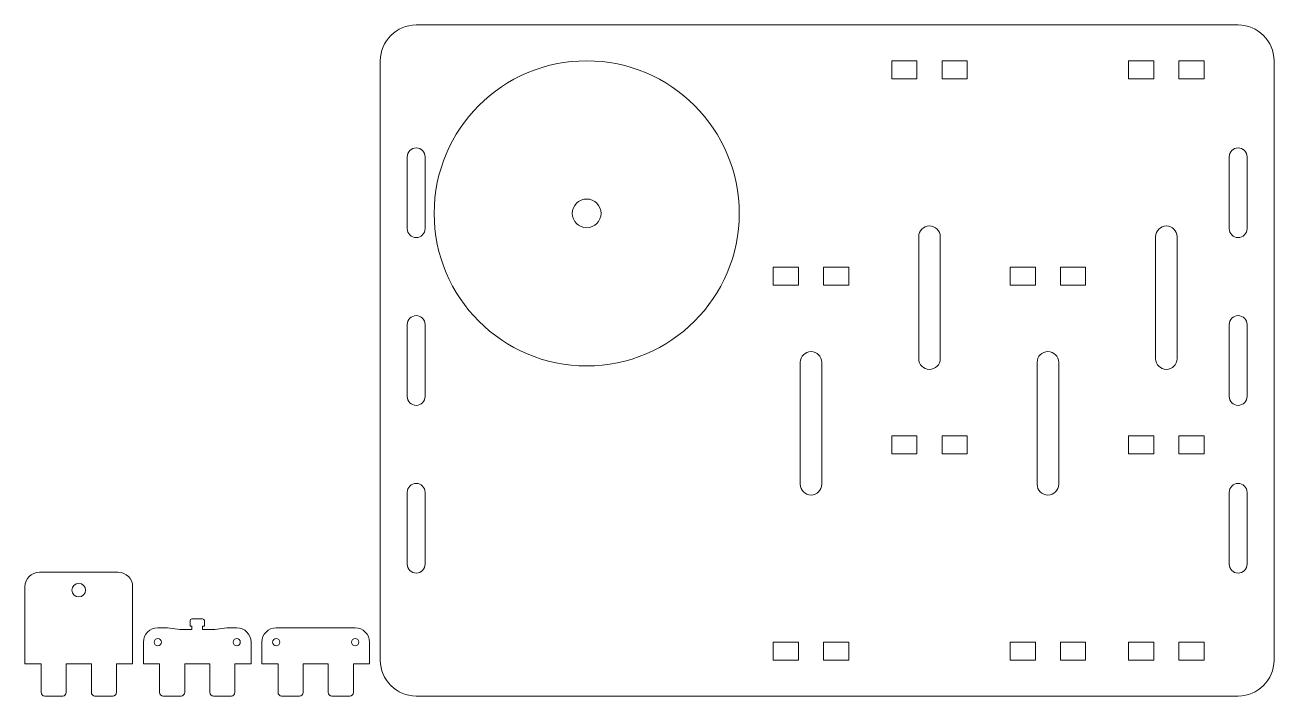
# Model space of a CAD drawing. Header units: millimetres. Extents: x -93 to 255, y -73 to 114.
import ezdxf

# ---------------------------------------------------------------- set-up
doc = ezdxf.new("R2010")
doc.units = ezdxf.units.MM
doc.header["$MEASUREMENT"] = 0
doc.layers.add('Layer 1', color=7, linetype='Continuous')

msp = doc.modelspace()

# ---------------------------------------------------------------- linework, layer by layer
at = {"layer": 'Layer 1', "lineweight": 20}
for points in [[(148.4018, 98.8134), (155.4018, 98.8134), (155.4018, 103.8134), (148.4018, 103.8134), (148.4018, 98.8134)], [(162.4018, 98.8134), (169.4018, 98.8134), (169.4018, 103.8134), (162.4018, 103.8134), (162.4018, 98.8134)], [(214.4018, 98.8134), (221.4018, 98.8134), (221.4018, 103.8134), (214.4018, 103.8134), (214.4018, 98.8134)], [(228.4018, 98.8134), (235.4018, 98.8134), (235.4018, 103.8134), (228.4018, 103.8134), (228.4018, 98.8134)], [(115.4018, 41.3134), (122.4018, 41.3134), (122.4018, 46.3134), (115.4018, 46.3134), (115.4018, 41.3134)], [(129.4018, 41.3134), (136.4018, 41.3134), (136.4018, 46.3134), (129.4018, 46.3134), (129.4018, 41.3134)], [(181.4018, 41.3134), (188.4018, 41.3134), (188.4018, 46.3134), (181.4018, 46.3134), (181.4018, 41.3134)], [(195.4018, 41.3134), (202.4018, 41.3134), (202.4018, 46.3134), (195.4018, 46.3134), (195.4018, 41.3134)], [(148.4018, -5.6866), (155.4018, -5.6866), (155.4018, -0.6866), (148.4018, -0.6866), (148.4018, -5.6866)], [(162.4018, -5.6866), (169.4018, -5.6866), (169.4018, -0.6866), (162.4018, -0.6866), (162.4018, -5.6866)], [(214.4018, -5.6866), (221.4018, -5.6866), (221.4018, -0.6866), (214.4018, -0.6866), (214.4018, -5.6866)], [(228.4018, -5.6866), (235.4018, -5.6866), (235.4018, -0.6866), (228.4018, -0.6866), (228.4018, -5.6866)], [(115.4018, -63.1866), (122.4018, -63.1866), (122.4018, -58.1866), (115.4018, -58.1866), (115.4018, -63.1866)], [(129.4018, -63.1866), (136.4018, -63.1866), (136.4018, -58.1866), (129.4018, -58.1866), (129.4018, -63.1866)], [(181.4018, -63.1866), (188.4018, -63.1866), (188.4018, -58.1866), (181.4018, -58.1866), (181.4018, -63.1866)], [(195.4018, -63.1866), (202.4018, -63.1866), (202.4018, -58.1866), (195.4018, -58.1866), (195.4018, -63.1866)], [(214.4018, -63.1866), (221.4018, -63.1866), (221.4018, -58.1866), (214.4018, -58.1866), (214.4018, -63.1866)], [(228.4018, -63.1866), (235.4018, -63.1866), (235.4018, -58.1866), (228.4018, -58.1866), (228.4018, -63.1866)]]:
    msp.add_lwpolyline(points, close=True, dxfattribs=at)
at = {"layer": 'Layer 1', "color": 3, "lineweight": 20}
msp.add_ellipse((63.4018, 61.3135), major_axis=(0, 42.5), ratio=1, dxfattribs=at)
at = {"layer": 'Layer 1', "lineweight": 20}
for centre, major_axis in [((63.4018, 61.3135), (0, 4)), ((-78.0981, -43.6866), (0, 1.9))]:
    msp.add_ellipse(centre, major_axis=major_axis, ratio=1, dxfattribs=at)
for points, knots in [([(15.9019, 113.8134), (15.9019, 113.8134), (244.9018, 113.8134), (244.9018, 113.8134), (244.9018, 113.8134), (250.4019, 113.8134), (254.9019, 109.3131), (254.9019, 103.8136), (254.9019, 103.8136), (254.9019, 103.8136), (254.9019, -63.1868), (254.9019, -63.1868), (254.9019, -63.1868), (254.9019, -68.6863), (250.4019, -73.1866), (244.9018, -73.1866), (244.9018, -73.1866), (244.9018, -73.1866), (15.9019, -73.1866), (15.9019, -73.1866), (15.9019, -73.1866), (10.4018, -73.1866), (5.9019, -68.6863), (5.9019, -63.1868), (5.9019, -63.1868), (5.9019, -63.1868), (5.9019, 103.8136), (5.9019, 103.8136), (5.9019, 103.8136), (5.9019, 109.3131), (10.4018, 113.8134), (15.9019, 113.8134)], [0, 0, 0, 0, 0.11111111, 0.11111111, 0.11111111, 0.11111111, 0.22222222, 0.22222222, 0.22222222, 0.22222222, 0.33333333, 0.33333333, 0.33333333, 0.33333333, 0.44444444, 0.44444444, 0.44444444, 0.44444444, 0.55555556, 0.55555556, 0.55555556, 0.55555556, 0.66666667, 0.66666667, 0.66666667, 0.66666667, 0.77777778, 0.77777778, 0.77777778, 0.77777778, 1, 1, 1, 1]), ([(15.9017, 79.5634), (15.9017, 79.5634), (15.9019, 79.5634), (15.9019, 79.5634), (15.9019, 79.5634), (17.2769, 79.5634), (18.4018, 78.4386), (18.4018, 77.0635), (18.4018, 77.0635), (18.4018, 77.0635), (18.4018, 57.0632), (18.4018, 57.0632), (18.4018, 57.0632), (18.4018, 55.6882), (17.2769, 54.5634), (15.9019, 54.5634), (15.9019, 54.5634), (15.9019, 54.5634), (15.9017, 54.5634), (15.9017, 54.5634), (15.9017, 54.5634), (14.5267, 54.5634), (13.4018, 55.6882), (13.4018, 57.0632), (13.4018, 57.0632), (13.4018, 57.0632), (13.4018, 77.0635), (13.4018, 77.0635), (13.4018, 77.0635), (13.4018, 78.4386), (14.5267, 79.5634), (15.9017, 79.5634)], [0, 0, 0, 0, 0.11111111, 0.11111111, 0.11111111, 0.11111111, 0.22222222, 0.22222222, 0.22222222, 0.22222222, 0.33333333, 0.33333333, 0.33333333, 0.33333333, 0.44444444, 0.44444444, 0.44444444, 0.44444444, 0.55555556, 0.55555556, 0.55555556, 0.55555556, 0.66666667, 0.66666667, 0.66666667, 0.66666667, 0.77777778, 0.77777778, 0.77777778, 0.77777778, 1, 1, 1, 1]), ([(244.9018, 79.5634), (244.9018, 79.5634), (244.902, 79.5634), (244.902, 79.5634), (244.902, 79.5634), (246.277, 79.5634), (247.4019, 78.4386), (247.4019, 77.0635), (247.4019, 77.0635), (247.4019, 77.0635), (247.4019, 57.0632), (247.4019, 57.0632), (247.4019, 57.0632), (247.4019, 55.6882), (246.277, 54.5634), (244.902, 54.5634), (244.902, 54.5634), (244.902, 54.5634), (244.9018, 54.5634), (244.9018, 54.5634), (244.9018, 54.5634), (243.5268, 54.5634), (242.4019, 55.6882), (242.4019, 57.0632), (242.4019, 57.0632), (242.4019, 57.0632), (242.4019, 77.0635), (242.4019, 77.0635), (242.4019, 77.0635), (242.4019, 78.4386), (243.5268, 79.5634), (244.9018, 79.5634)], [0, 0, 0, 0, 0.11111111, 0.11111111, 0.11111111, 0.11111111, 0.22222222, 0.22222222, 0.22222222, 0.22222222, 0.33333333, 0.33333333, 0.33333333, 0.33333333, 0.44444444, 0.44444444, 0.44444444, 0.44444444, 0.55555556, 0.55555556, 0.55555556, 0.55555556, 0.66666667, 0.66666667, 0.66666667, 0.66666667, 0.77777778, 0.77777778, 0.77777778, 0.77777778, 1, 1, 1, 1]), ([(158.9018, 57.8134), (158.9018, 57.8134), (158.9018, 57.8134), (158.9018, 57.8134), (158.9018, 57.8134), (160.5518, 57.8134), (161.9018, 56.4634), (161.9018, 54.8134), (161.9018, 54.8134), (161.9018, 54.8134), (161.9018, 20.8134), (161.9018, 20.8134), (161.9018, 20.8134), (161.9018, 19.1634), (160.5518, 17.8134), (158.9018, 17.8134), (158.9018, 17.8134), (158.9018, 17.8134), (158.9018, 17.8134), (158.9018, 17.8134), (158.9018, 17.8134), (157.2518, 17.8134), (155.9018, 19.1634), (155.9018, 20.8134), (155.9018, 20.8134), (155.9018, 20.8134), (155.9018, 54.8134), (155.9018, 54.8134), (155.9018, 54.8134), (155.9018, 56.4634), (157.2518, 57.8134), (158.9018, 57.8134)], [0, 0, 0, 0, 0.11111111, 0.11111111, 0.11111111, 0.11111111, 0.22222222, 0.22222222, 0.22222222, 0.22222222, 0.33333333, 0.33333333, 0.33333333, 0.33333333, 0.44444444, 0.44444444, 0.44444444, 0.44444444, 0.55555556, 0.55555556, 0.55555556, 0.55555556, 0.66666667, 0.66666667, 0.66666667, 0.66666667, 0.77777778, 0.77777778, 0.77777778, 0.77777778, 1, 1, 1, 1]), ([(224.9018, 57.8134), (224.9018, 57.8134), (224.9018, 57.8134), (224.9018, 57.8134), (224.9018, 57.8134), (226.5518, 57.8134), (227.9018, 56.4634), (227.9018, 54.8134), (227.9018, 54.8134), (227.9018, 54.8134), (227.9018, 20.8134), (227.9018, 20.8134), (227.9018, 20.8134), (227.9018, 19.1634), (226.5518, 17.8134), (224.9018, 17.8134), (224.9018, 17.8134), (224.9018, 17.8134), (224.9018, 17.8134), (224.9018, 17.8134), (224.9018, 17.8134), (223.2518, 17.8134), (221.9018, 19.1634), (221.9018, 20.8134), (221.9018, 20.8134), (221.9018, 20.8134), (221.9018, 54.8134), (221.9018, 54.8134), (221.9018, 54.8134), (221.9018, 56.4634), (223.2518, 57.8134), (224.9018, 57.8134)], [0, 0, 0, 0, 0.11111111, 0.11111111, 0.11111111, 0.11111111, 0.22222222, 0.22222222, 0.22222222, 0.22222222, 0.33333333, 0.33333333, 0.33333333, 0.33333333, 0.44444444, 0.44444444, 0.44444444, 0.44444444, 0.55555556, 0.55555556, 0.55555556, 0.55555556, 0.66666667, 0.66666667, 0.66666667, 0.66666667, 0.77777778, 0.77777778, 0.77777778, 0.77777778, 1, 1, 1, 1]), ([(15.9017, 32.8135), (15.9017, 32.8135), (15.9019, 32.8135), (15.9019, 32.8135), (15.9019, 32.8135), (17.2769, 32.8135), (18.4018, 31.6887), (18.4018, 30.3136), (18.4018, 30.3136), (18.4018, 30.3136), (18.4018, 10.3133), (18.4018, 10.3133), (18.4018, 10.3133), (18.4018, 8.9383), (17.2769, 7.8135), (15.9019, 7.8135), (15.9019, 7.8135), (15.9019, 7.8135), (15.9017, 7.8135), (15.9017, 7.8135), (15.9017, 7.8135), (14.5267, 7.8135), (13.4018, 8.9383), (13.4018, 10.3133), (13.4018, 10.3133), (13.4018, 10.3133), (13.4018, 30.3136), (13.4018, 30.3136), (13.4018, 30.3136), (13.4018, 31.6887), (14.5267, 32.8135), (15.9017, 32.8135)], [0, 0, 0, 0, 0.11111111, 0.11111111, 0.11111111, 0.11111111, 0.22222222, 0.22222222, 0.22222222, 0.22222222, 0.33333333, 0.33333333, 0.33333333, 0.33333333, 0.44444444, 0.44444444, 0.44444444, 0.44444444, 0.55555556, 0.55555556, 0.55555556, 0.55555556, 0.66666667, 0.66666667, 0.66666667, 0.66666667, 0.77777778, 0.77777778, 0.77777778, 0.77777778, 1, 1, 1, 1]), ([(244.9018, 32.8135), (244.9018, 32.8135), (244.902, 32.8135), (244.902, 32.8135), (244.902, 32.8135), (246.277, 32.8135), (247.4019, 31.6887), (247.4019, 30.3136), (247.4019, 30.3136), (247.4019, 30.3136), (247.4019, 10.3133), (247.4019, 10.3133), (247.4019, 10.3133), (247.4019, 8.9383), (246.277, 7.8135), (244.902, 7.8135), (244.902, 7.8135), (244.902, 7.8135), (244.9018, 7.8135), (244.9018, 7.8135), (244.9018, 7.8135), (243.5268, 7.8135), (242.4019, 8.9383), (242.4019, 10.3133), (242.4019, 10.3133), (242.4019, 10.3133), (242.4019, 30.3136), (242.4019, 30.3136), (242.4019, 30.3136), (242.4019, 31.6887), (243.5268, 32.8135), (244.9018, 32.8135)], [0, 0, 0, 0, 0.11111111, 0.11111111, 0.11111111, 0.11111111, 0.22222222, 0.22222222, 0.22222222, 0.22222222, 0.33333333, 0.33333333, 0.33333333, 0.33333333, 0.44444444, 0.44444444, 0.44444444, 0.44444444, 0.55555556, 0.55555556, 0.55555556, 0.55555556, 0.66666667, 0.66666667, 0.66666667, 0.66666667, 0.77777778, 0.77777778, 0.77777778, 0.77777778, 1, 1, 1, 1]), ([(125.9018, 22.8134), (125.9018, 22.8134), (125.9018, 22.8134), (125.9018, 22.8134), (125.9018, 22.8134), (127.5518, 22.8134), (128.9018, 21.4634), (128.9018, 19.8134), (128.9018, 19.8134), (128.9018, 19.8134), (128.9018, -14.1866), (128.9018, -14.1866), (128.9018, -14.1866), (128.9018, -15.8366), (127.5518, -17.1866), (125.9018, -17.1866), (125.9018, -17.1866), (125.9018, -17.1866), (125.9018, -17.1866), (125.9018, -17.1866), (125.9018, -17.1866), (124.2518, -17.1866), (122.9018, -15.8366), (122.9018, -14.1866), (122.9018, -14.1866), (122.9018, -14.1866), (122.9018, 19.8134), (122.9018, 19.8134), (122.9018, 19.8134), (122.9018, 21.4634), (124.2518, 22.8134), (125.9018, 22.8134)], [0, 0, 0, 0, 0.11111111, 0.11111111, 0.11111111, 0.11111111, 0.22222222, 0.22222222, 0.22222222, 0.22222222, 0.33333333, 0.33333333, 0.33333333, 0.33333333, 0.44444444, 0.44444444, 0.44444444, 0.44444444, 0.55555556, 0.55555556, 0.55555556, 0.55555556, 0.66666667, 0.66666667, 0.66666667, 0.66666667, 0.77777778, 0.77777778, 0.77777778, 0.77777778, 1, 1, 1, 1]), ([(191.9018, 22.8134), (191.9018, 22.8134), (191.9018, 22.8134), (191.9018, 22.8134), (191.9018, 22.8134), (193.5518, 22.8134), (194.9018, 21.4634), (194.9018, 19.8134), (194.9018, 19.8134), (194.9018, 19.8134), (194.9018, -14.1866), (194.9018, -14.1866), (194.9018, -14.1866), (194.9018, -15.8366), (193.5518, -17.1866), (191.9018, -17.1866), (191.9018, -17.1866), (191.9018, -17.1866), (191.9018, -17.1866), (191.9018, -17.1866), (191.9018, -17.1866), (190.2518, -17.1866), (188.9018, -15.8366), (188.9018, -14.1866), (188.9018, -14.1866), (188.9018, -14.1866), (188.9018, 19.8134), (188.9018, 19.8134), (188.9018, 19.8134), (188.9018, 21.4634), (190.2518, 22.8134), (191.9018, 22.8134)], [0, 0, 0, 0, 0.11111111, 0.11111111, 0.11111111, 0.11111111, 0.22222222, 0.22222222, 0.22222222, 0.22222222, 0.33333333, 0.33333333, 0.33333333, 0.33333333, 0.44444444, 0.44444444, 0.44444444, 0.44444444, 0.55555556, 0.55555556, 0.55555556, 0.55555556, 0.66666667, 0.66666667, 0.66666667, 0.66666667, 0.77777778, 0.77777778, 0.77777778, 0.77777778, 1, 1, 1, 1]), ([(15.9017, -13.9366), (15.9017, -13.9366), (15.9019, -13.9366), (15.9019, -13.9366), (15.9019, -13.9366), (17.2769, -13.9366), (18.4018, -15.0614), (18.4018, -16.4365), (18.4018, -16.4365), (18.4018, -16.4365), (18.4018, -36.4368), (18.4018, -36.4368), (18.4018, -36.4368), (18.4018, -37.8118), (17.2769, -38.9366), (15.9019, -38.9366), (15.9019, -38.9366), (15.9019, -38.9366), (15.9017, -38.9366), (15.9017, -38.9366), (15.9017, -38.9366), (14.5267, -38.9366), (13.4018, -37.8118), (13.4018, -36.4368), (13.4018, -36.4368), (13.4018, -36.4368), (13.4018, -16.4365), (13.4018, -16.4365), (13.4018, -16.4365), (13.4018, -15.0614), (14.5267, -13.9366), (15.9017, -13.9366)], [0, 0, 0, 0, 0.11111111, 0.11111111, 0.11111111, 0.11111111, 0.22222222, 0.22222222, 0.22222222, 0.22222222, 0.33333333, 0.33333333, 0.33333333, 0.33333333, 0.44444444, 0.44444444, 0.44444444, 0.44444444, 0.55555556, 0.55555556, 0.55555556, 0.55555556, 0.66666667, 0.66666667, 0.66666667, 0.66666667, 0.77777778, 0.77777778, 0.77777778, 0.77777778, 1, 1, 1, 1]), ([(244.9018, -13.9366), (244.9018, -13.9366), (244.902, -13.9366), (244.902, -13.9366), (244.902, -13.9366), (246.277, -13.9366), (247.4019, -15.0614), (247.4019, -16.4365), (247.4019, -16.4365), (247.4019, -16.4365), (247.4019, -36.4368), (247.4019, -36.4368), (247.4019, -36.4368), (247.4019, -37.8118), (246.277, -38.9366), (244.902, -38.9366), (244.902, -38.9366), (244.902, -38.9366), (244.9018, -38.9366), (244.9018, -38.9366), (244.9018, -38.9366), (243.5268, -38.9366), (242.4019, -37.8118), (242.4019, -36.4368), (242.4019, -36.4368), (242.4019, -36.4368), (242.4019, -16.4365), (242.4019, -16.4365), (242.4019, -16.4365), (242.4019, -15.0614), (243.5268, -13.9366), (244.9018, -13.9366)], [0, 0, 0, 0, 0.11111111, 0.11111111, 0.11111111, 0.11111111, 0.22222222, 0.22222222, 0.22222222, 0.22222222, 0.33333333, 0.33333333, 0.33333333, 0.33333333, 0.44444444, 0.44444444, 0.44444444, 0.44444444, 0.55555556, 0.55555556, 0.55555556, 0.55555556, 0.66666667, 0.66666667, 0.66666667, 0.66666667, 0.77777778, 0.77777778, 0.77777778, 0.77777778, 1, 1, 1, 1]), ([(-67.0981, -38.6866), (-67.0981, -38.6866), (-89.0981, -38.6866), (-89.0981, -38.6866), (-89.0981, -38.6866), (-91.3011, -38.6866), (-93.0981, -40.4838), (-93.0981, -42.6866), (-93.0981, -42.6866), (-93.0981, -42.6866), (-93.0981, -64.1866), (-93.0981, -64.1866), (-93.0981, -64.1866), (-93.0981, -64.1866), (-88.5981, -64.1866), (-88.5981, -64.1866), (-88.5981, -64.1866), (-88.5981, -64.1866), (-88.5981, -72.1866), (-88.5981, -72.1866), (-88.5981, -72.1866), (-88.5981, -72.7363), (-88.1489, -73.1866), (-87.5981, -73.1866), (-87.5981, -73.1866), (-87.5981, -73.1866), (-82.5981, -73.1866), (-82.5981, -73.1866), (-82.5981, -73.1866), (-82.0473, -73.1866), (-81.5981, -72.7374), (-81.5981, -72.1866), (-81.5981, -72.1866), (-81.5981, -72.1866), (-81.5981, -64.1866), (-81.5981, -64.1866), (-81.5981, -64.1866), (-81.5981, -64.1866), (-74.5981, -64.1866), (-74.5981, -64.1866), (-74.5981, -64.1866), (-74.5981, -64.1866), (-74.5981, -72.1866), (-74.5981, -72.1866), (-74.5981, -72.1866), (-74.5981, -72.7362), (-74.1489, -73.1866), (-73.5981, -73.1866), (-73.5981, -73.1866), (-73.5981, -73.1866), (-68.5981, -73.1866), (-68.5981, -73.1866), (-68.5981, -73.1866), (-68.0473, -73.1866), (-67.5981, -72.7374), (-67.5981, -72.1866), (-67.5981, -72.1866), (-67.5981, -72.1866), (-67.5981, -64.1866), (-67.5981, -64.1866), (-67.5981, -64.1866), (-67.5981, -64.1866), (-63.0981, -64.1866), (-63.0981, -64.1866), (-63.0981, -64.1866), (-63.0981, -64.1866), (-63.0981, -42.6866), (-63.0981, -42.6866), (-63.0981, -42.6866), (-63.0981, -40.4835), (-64.8951, -38.6866), (-67.0981, -38.6866)], [0, 0, 0, 0, 0.05263158, 0.05263158, 0.05263158, 0.05263158, 0.10526316, 0.10526316, 0.10526316, 0.10526316, 0.15789474, 0.15789474, 0.15789474, 0.15789474, 0.21052632, 0.21052632, 0.21052632, 0.21052632, 0.26315789, 0.26315789, 0.26315789, 0.26315789, 0.31578947, 0.31578947, 0.31578947, 0.31578947, 0.36842105, 0.36842105, 0.36842105, 0.36842105, 0.42105263, 0.42105263, 0.42105263, 0.42105263, 0.47368421, 0.47368421, 0.47368421, 0.47368421, 0.52631579, 0.52631579, 0.52631579, 0.52631579, 0.57894737, 0.57894737, 0.57894737, 0.57894737, 0.63157895, 0.63157895, 0.63157895, 0.63157895, 0.68421053, 0.68421053, 0.68421053, 0.68421053, 0.73684211, 0.73684211, 0.73684211, 0.73684211, 0.78947368, 0.78947368, 0.78947368, 0.78947368, 0.84210526, 0.84210526, 0.84210526, 0.84210526, 0.89473684, 0.89473684, 0.89473684, 0.89473684, 1, 1, 1, 1]), ([(-34.0981, -54.1866), (-34.0981, -54.1866), (-36.8481, -54.1866), (-36.8481, -54.1866), (-36.8481, -54.1866), (-36.8481, -54.1866), (-40.2231, -54.6866), (-40.2231, -54.6866), (-40.2231, -54.6866), (-40.2231, -54.6866), (-43.5981, -54.6866), (-43.5981, -54.6866), (-43.5981, -54.6866), (-43.5981, -54.6866), (-43.5981, -53.6866), (-43.5981, -53.6866), (-43.5981, -53.6866), (-43.5981, -53.6866), (-43.0981, -53.6866), (-43.0981, -53.6866), (-43.0981, -53.6866), (-43.0981, -53.6866), (-43.0981, -52.1866), (-43.0981, -52.1866), (-43.0981, -52.1866), (-43.0981, -51.9112), (-43.3227, -51.6866), (-43.5981, -51.6866), (-43.5981, -51.6866), (-43.5981, -51.6866), (-46.5981, -51.6866), (-46.5981, -51.6866), (-46.5981, -51.6866), (-46.8735, -51.6866), (-47.0981, -51.9112), (-47.0981, -52.1866), (-47.0981, -52.1866), (-47.0981, -52.1866), (-47.0981, -53.6866), (-47.0981, -53.6866), (-47.0981, -53.6866), (-47.0981, -53.6866), (-46.5981, -53.6866), (-46.5981, -53.6866), (-46.5981, -53.6866), (-46.5981, -53.6866), (-46.5981, -54.6866), (-46.5981, -54.6866), (-46.5981, -54.6866), (-46.5981, -54.6866), (-49.9731, -54.6866), (-49.9731, -54.6866), (-49.9731, -54.6866), (-49.9731, -54.6866), (-53.3481, -54.1866), (-53.3481, -54.1866), (-53.3481, -54.1866), (-53.3481, -54.1866), (-56.0981, -54.1866), (-56.0981, -54.1866), (-56.0981, -54.1866), (-58.3012, -54.1866), (-60.0981, -55.9835), (-60.0981, -58.1866), (-60.0981, -58.1866), (-60.0981, -58.1866), (-60.0981, -64.1866), (-60.0981, -64.1866), (-60.0981, -64.1866), (-60.0981, -64.1866), (-55.5981, -64.1866), (-55.5981, -64.1866), (-55.5981, -64.1866), (-55.5981, -64.1866), (-55.5981, -72.1866), (-55.5981, -72.1866), (-55.5981, -72.1866), (-55.5981, -72.7363), (-55.1489, -73.1866), (-54.5981, -73.1866), (-54.5981, -73.1866), (-54.5981, -73.1866), (-49.5981, -73.1866), (-49.5981, -73.1866), (-49.5981, -73.1866), (-49.0473, -73.1866), (-48.5981, -72.7374), (-48.5981, -72.1866), (-48.5981, -72.1866), (-48.5981, -72.1866), (-48.5981, -64.1866), (-48.5981, -64.1866), (-48.5981, -64.1866), (-48.5981, -64.1866), (-41.5981, -64.1866), (-41.5981, -64.1866), (-41.5981, -64.1866), (-41.5981, -64.1866), (-41.5981, -72.1866), (-41.5981, -72.1866), (-41.5981, -72.1866), (-41.5981, -72.7362), (-41.1489, -73.1866), (-40.5981, -73.1866), (-40.5981, -73.1866), (-40.5981, -73.1866), (-35.5981, -73.1866), (-35.5981, -73.1866), (-35.5981, -73.1866), (-35.0473, -73.1866), (-34.5981, -72.7374), (-34.5981, -72.1866), (-34.5981, -72.1866), (-34.5981, -72.1866), (-34.5981, -64.1866), (-34.5981, -64.1866), (-34.5981, -64.1866), (-34.5981, -64.1866), (-30.0981, -64.1866), (-30.0981, -64.1866), (-30.0981, -64.1866), (-30.0981, -64.1866), (-30.0981, -58.1866), (-30.0981, -58.1866), (-30.0981, -58.1866), (-30.0981, -55.9835), (-31.895, -54.1866), (-34.0981, -54.1866)], [0, 0, 0, 0, 0.03030303, 0.03030303, 0.03030303, 0.03030303, 0.06060606, 0.06060606, 0.06060606, 0.06060606, 0.09090909, 0.09090909, 0.09090909, 0.09090909, 0.12121212, 0.12121212, 0.12121212, 0.12121212, 0.15151515, 0.15151515, 0.15151515, 0.15151515, 0.18181818, 0.18181818, 0.18181818, 0.18181818, 0.21212121, 0.21212121, 0.21212121, 0.21212121, 0.24242424, 0.24242424, 0.24242424, 0.24242424, 0.27272727, 0.27272727, 0.27272727, 0.27272727, 0.3030303, 0.3030303, 0.3030303, 0.3030303, 0.33333333, 0.33333333, 0.33333333, 0.33333333, 0.36363636, 0.36363636, 0.36363636, 0.36363636, 0.39393939, 0.39393939, 0.39393939, 0.39393939, 0.42424242, 0.42424242, 0.42424242, 0.42424242, 0.45454545, 0.45454545, 0.45454545, 0.45454545, 0.48484848, 0.48484848, 0.48484848, 0.48484848, 0.51515152, 0.51515152, 0.51515152, 0.51515152, 0.54545455, 0.54545455, 0.54545455, 0.54545455, 0.57575758, 0.57575758, 0.57575758, 0.57575758, 0.60606061, 0.60606061, 0.60606061, 0.60606061, 0.63636364, 0.63636364, 0.63636364, 0.63636364, 0.66666667, 0.66666667, 0.66666667, 0.66666667, 0.6969697, 0.6969697, 0.6969697, 0.6969697, 0.72727273, 0.72727273, 0.72727273, 0.72727273, 0.75757576, 0.75757576, 0.75757576, 0.75757576, 0.78787879, 0.78787879, 0.78787879, 0.78787879, 0.81818182, 0.81818182, 0.81818182, 0.81818182, 0.84848485, 0.84848485, 0.84848485, 0.84848485, 0.87878788, 0.87878788, 0.87878788, 0.87878788, 0.90909091, 0.90909091, 0.90909091, 0.90909091, 0.93939394, 0.93939394, 0.93939394, 0.93939394, 1, 1, 1, 1]), ([(-1.0981, -54.1866), (-1.0981, -54.1866), (-23.0981, -54.1866), (-23.0981, -54.1866), (-23.0981, -54.1866), (-25.3011, -54.1866), (-27.0981, -55.9836), (-27.0981, -58.1866), (-27.0981, -58.1866), (-27.0981, -58.1866), (-27.0981, -64.1866), (-27.0981, -64.1866), (-27.0981, -64.1866), (-27.0981, -64.1866), (-22.5981, -64.1866), (-22.5981, -64.1866), (-22.5981, -64.1866), (-22.5981, -64.1866), (-22.5981, -72.1866), (-22.5981, -72.1866), (-22.5981, -72.1866), (-22.5981, -72.7363), (-22.1489, -73.1866), (-21.5981, -73.1866), (-21.5981, -73.1866), (-21.5981, -73.1866), (-16.5981, -73.1866), (-16.5981, -73.1866), (-16.5981, -73.1866), (-16.0473, -73.1866), (-15.5981, -72.7374), (-15.5981, -72.1866), (-15.5981, -72.1866), (-15.5981, -72.1866), (-15.5981, -64.1866), (-15.5981, -64.1866), (-15.5981, -64.1866), (-15.5981, -64.1866), (-8.5981, -64.1866), (-8.5981, -64.1866), (-8.5981, -64.1866), (-8.5981, -64.1866), (-8.5981, -72.1866), (-8.5981, -72.1866), (-8.5981, -72.1866), (-8.5981, -72.7362), (-8.1489, -73.1866), (-7.5981, -73.1866), (-7.5981, -73.1866), (-7.5981, -73.1866), (-2.5981, -73.1866), (-2.5981, -73.1866), (-2.5981, -73.1866), (-2.0473, -73.1866), (-1.5981, -72.7374), (-1.5981, -72.1866), (-1.5981, -72.1866), (-1.5981, -72.1866), (-1.5981, -64.1866), (-1.5981, -64.1866), (-1.5981, -64.1866), (-1.5981, -64.1866), (2.9019, -64.1866), (2.9019, -64.1866), (2.9019, -64.1866), (2.9019, -64.1866), (2.9019, -58.1866), (2.9019, -58.1866), (2.9019, -58.1866), (2.9019, -55.9835), (1.1049, -54.1866), (-1.0981, -54.1866)], [0, 0, 0, 0, 0.05263158, 0.05263158, 0.05263158, 0.05263158, 0.10526316, 0.10526316, 0.10526316, 0.10526316, 0.15789474, 0.15789474, 0.15789474, 0.15789474, 0.21052632, 0.21052632, 0.21052632, 0.21052632, 0.26315789, 0.26315789, 0.26315789, 0.26315789, 0.31578947, 0.31578947, 0.31578947, 0.31578947, 0.36842105, 0.36842105, 0.36842105, 0.36842105, 0.42105263, 0.42105263, 0.42105263, 0.42105263, 0.47368421, 0.47368421, 0.47368421, 0.47368421, 0.52631579, 0.52631579, 0.52631579, 0.52631579, 0.57894737, 0.57894737, 0.57894737, 0.57894737, 0.63157895, 0.63157895, 0.63157895, 0.63157895, 0.68421053, 0.68421053, 0.68421053, 0.68421053, 0.73684211, 0.73684211, 0.73684211, 0.73684211, 0.78947368, 0.78947368, 0.78947368, 0.78947368, 0.84210526, 0.84210526, 0.84210526, 0.84210526, 0.89473684, 0.89473684, 0.89473684, 0.89473684, 1, 1, 1, 1]), ([(-56.0981, -57.1866), (-55.5459, -57.1866), (-55.0981, -57.6343), (-55.0981, -58.1866), (-55.0981, -58.1866), (-55.0981, -58.7388), (-55.5459, -59.1866), (-56.0981, -59.1866), (-56.0981, -59.1866), (-56.6504, -59.1866), (-57.0981, -58.7388), (-57.0981, -58.1866), (-57.0981, -58.1866), (-57.0981, -57.6343), (-56.6504, -57.1866), (-56.0981, -57.1866)], [0, 0, 0, 0, 0.2, 0.2, 0.2, 0.2, 0.4, 0.4, 0.4, 0.4, 0.6, 0.6, 0.6, 0.6, 1, 1, 1, 1]), ([(-34.0981, -57.1866), (-33.5459, -57.1866), (-33.0981, -57.6343), (-33.0981, -58.1866), (-33.0981, -58.1866), (-33.0981, -58.7388), (-33.5459, -59.1866), (-34.0981, -59.1866), (-34.0981, -59.1866), (-34.6504, -59.1866), (-35.0981, -58.7388), (-35.0981, -58.1866), (-35.0981, -58.1866), (-35.0981, -57.6343), (-34.6504, -57.1866), (-34.0981, -57.1866)], [0, 0, 0, 0, 0.2, 0.2, 0.2, 0.2, 0.4, 0.4, 0.4, 0.4, 0.6, 0.6, 0.6, 0.6, 1, 1, 1, 1]), ([(-23.0981, -57.1866), (-22.5459, -57.1866), (-22.0981, -57.6343), (-22.0981, -58.1866), (-22.0981, -58.1866), (-22.0981, -58.7388), (-22.5459, -59.1866), (-23.0981, -59.1866), (-23.0981, -59.1866), (-23.6504, -59.1866), (-24.0981, -58.7388), (-24.0981, -58.1866), (-24.0981, -58.1866), (-24.0981, -57.6343), (-23.6504, -57.1866), (-23.0981, -57.1866)], [0, 0, 0, 0, 0.2, 0.2, 0.2, 0.2, 0.4, 0.4, 0.4, 0.4, 0.6, 0.6, 0.6, 0.6, 1, 1, 1, 1]), ([(-1.0981, -57.1866), (-0.5459, -57.1866), (-0.0981, -57.6343), (-0.0981, -58.1866), (-0.0981, -58.1866), (-0.0981, -58.7388), (-0.5459, -59.1866), (-1.0981, -59.1866), (-1.0981, -59.1866), (-1.6504, -59.1866), (-2.0981, -58.7388), (-2.0981, -58.1866), (-2.0981, -58.1866), (-2.0981, -57.6343), (-1.6504, -57.1866), (-1.0981, -57.1866)], [0, 0, 0, 0, 0.2, 0.2, 0.2, 0.2, 0.4, 0.4, 0.4, 0.4, 0.6, 0.6, 0.6, 0.6, 1, 1, 1, 1])]:
    msp.add_open_spline(points, degree=3, knots=knots, dxfattribs=at)

doc.saveas('drawing.dxf')
